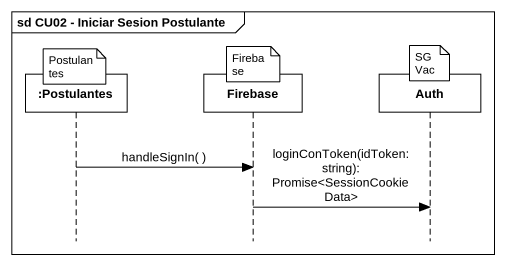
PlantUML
@startuml
mainframe sd CU02 - Iniciar Sesion Postulante
hide footbox
participant ":Postulantes" as Postulantes
participant Firebase
participant Auth

note over Auth : SGVac
note over Firebase : Firebase
note over Postulantes : Postulantes
Postulantes -> Firebase : handleSignIn( )
Firebase -> Auth : loginConToken(idToken: string): Promise<SessionCookieData>
@enduml
